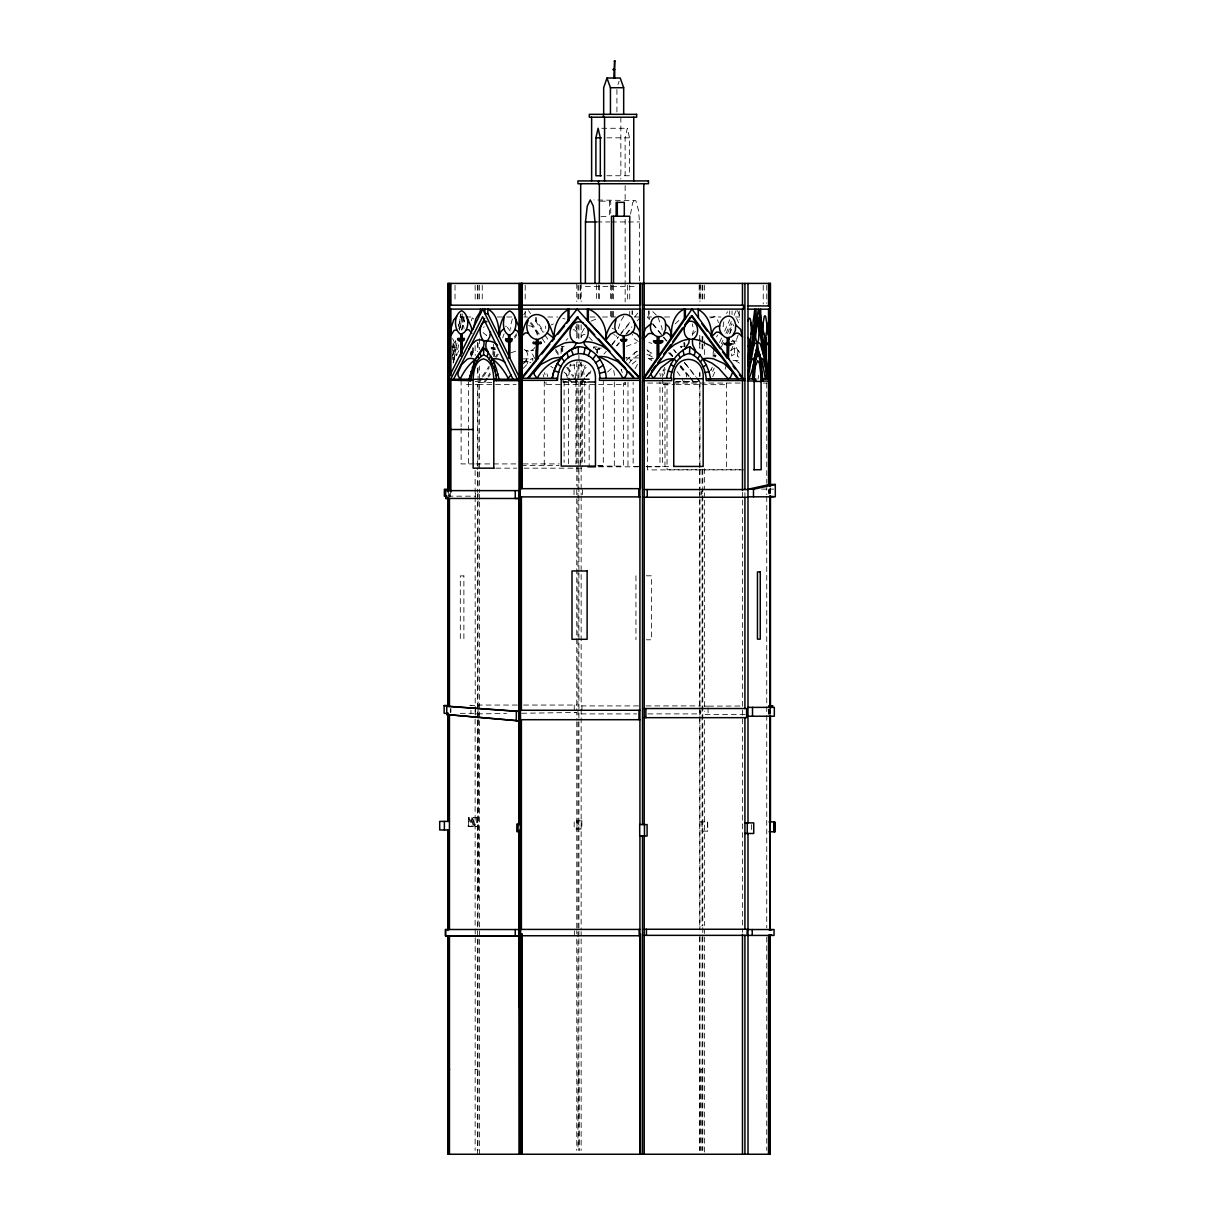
<?xml version="1.0" encoding="UTF-8"?>
<svg xmlns="http://www.w3.org/2000/svg" width="1215" height="1215" viewBox="0 0 1215 1215"><rect width="100%" height="100%" fill="white"/><g stroke="black" fill="none" stroke-linecap="round" stroke-linejoin="round"><path stroke-width="0.75" stroke-dasharray="5 3.75" d="M472.984 826.549L473.015 817.695L468.55 826.549L478.057 826.549M639.424 280.969L639.515 221.95L638.528 210.544L635.794 200.642L593.968 199.943M455.002 346.898L454.213 359.184L452.724 359.184L453.119 347.703M453.119 342.903C454.167 350.391 451.509 341.612 454.653 342.919L455.731 340.777M713.812 346.882L713.737 355.615L716.091 355.615L715.498 356.937M713.159 356.937L713.22 350.193M714.891 353.565L714.86 356.937L715.453 355.615M471.815 817.695L471.815 826.565L468.185 826.549L468.413 817.695L478.057 817.695M584.324 328.339L581.97 332.515L581.15 337.436L581.15 324.253M494.08 349.237L491.589 348.28M491.574 349.009C493.837 347.353 489.205 348.173 495.447 348.902M492.834 354.583L493.153 349.161M493.229 347.854L493.442 344.27M493.655 356.603L494.004 349.161L492.728 349.009M494.505 356.603L494.93 349.237L492.85 349.161M730.078 332.576L730.64 328.232L733.161 324.192M459.984 318.862L459.832 321.049A17.861 3.858 -90 0 0 459.756 327.928M568.757 375.238L570.442 364.166M737.535 355.858L738.006 350.603L736.29 349.115L734.528 347.991L730.959 350.421L731.643 355.889L734.604 354.112L738.902 357.24M630.524 214.129L632.635 202.723L634.731 199.943M460.196 316.796L460.47 314.913M462.125 329.766L462.945 325.635L464.662 324.511M723.821 321.823L723.426 324.253A25.211 13.016 -90 0 0 723.016 329.326M581.848 376.179L582.881 370.469L585.326 365.396M455.762 341.066L452.527 357.711L454.501 357.711L457.356 343.04M458.647 326.273L461.062 313.865M452.724 359.184L452.633 346.017L455.2 346.169L451.6 346.898M453.514 362.829L454.213 359.184M462.414 313.865L459.862 330.191L458.602 324.192M453.074 362.89L456.992 342.934M459.483 330.222L461.973 317.525L463.963 317.525L464.646 321.14M458.632 344.68L456.506 355.539A74.647 16.129 90 0 1 457.098 354.157M461.472 330.191L463.963 317.525M738.249 334.824L736.305 340.094L734.24 341.263A38.622 19.926 -90 0 0 731.157 341.415M652.364 357.089L649.721 355.555L650.496 352.426L646.942 349.814M725.218 369.178L725.932 366.307M618.253 328.597L621.047 320.532L624.024 315.885M502.721 337.922L504.012 333.973M471.207 320.836L472.301 317.874L474.123 319.317M757.963 379.232L758.403 377.409A7.852 4.055 -90 0 0 758.57 375.405M580.785 377.151L583.747 369.892L586.116 367.31M512.335 318.968L511.014 324.056A22.128 17.633 90 0 0 510.71 329.447M621.427 370.575L621.746 369.573M618.01 84.473L619.118 81.253M692.246 335.416L693.568 329.614L692.246 323.828M589.761 374.068L590.9 370.864M712.734 376.665L714.754 372.063M719.538 342.6L721.71 337.724M724.611 331.209L729.683 319.818M721.406 343.678L722.925 340.276M725.947 333.457L731.263 321.519M734.057 315.262L736.093 310.706M712.279 367.112L710.745 370.499L711.686 368.57M721.421 346.867L724.444 340.17M727.466 333.472L731.992 323.418M712.658 371.501L714.192 368.069M729.653 333.806L733.511 325.24M692.732 334.019L695.481 331.376M635.126 368.585L637.465 364.394M716.546 336.935L717.625 335.021M726.6 313.409L727.557 311.769M675.191 323.828L681.159 318.436M478.254 382.391L481.231 377.971M482.218 376.513L489.144 366.216M495.204 357.21L497.269 354.142M523.756 314.791L525.655 311.982M482.385 377.971L479.409 382.391L479.409 365.973M483.373 376.513L489.311 367.689M496.312 357.286L498.332 354.279M483.767 382.391L486.942 377.683M487.99 376.103L490.101 372.975M514.416 336.874L516.527 333.73M484.922 382.391L487.64 378.336M488.552 376.984L490.374 374.296M514.659 338.226L516.74 335.127M523.225 368.358L527.583 363.817L531.016 362.176M584.704 377.895L581.15 382.269L587.407 382.269M585.873 376.437L590.611 370.621M603.992 354.112L606.27 351.302M611.965 344.285L617.66 337.269M620.986 333.183L632.028 319.545M581.727 382.269L585.266 377.895M586.45 376.437L591.173 370.621M611.692 345.333L618.663 336.737M619.817 335.31L630.281 322.415M634.716 316.963L637.86 313.075M616.37 345.895L618.769 342.949M625.922 334.14L631.876 326.805M617.068 345.743L619.437 342.827M626.56 334.049L631.314 328.217M637.237 320.912L640.806 316.523M628.93 363.179L633.152 358.455L638.376 355.023M626.272 360.323L637.632 350.376M581.21 336.175L583.595 334.52A4.328 4.161 -90 0 1 584.992 334.383M632.195 364.06L637.586 359.686M534.965 347.399C532.686 351.014 527.462 352.38 524.105 349.434M565.795 381.176L564.033 382.391L562.515 379.551M523.012 363.984L526.642 360.779L532.823 358.516L532.823 361.827M710.669 317.996L714.739 316.432L717.23 319.089L718.445 322.658M684.744 380.933L683.529 381.981L682.147 379.217M566.084 340.322L567.845 338.621M607.576 371.987L612.421 367.568M483.357 327.336L484.284 326.729M606.862 175.75L629.522 175.75L629.522 137.827L627.32 128.274L625.118 137.827L625.118 175.75M591.097 321.094L595.79 319.18M637.48 351.272L634.351 353.079L635.642 356.572M551.245 324.876L553.357 323.949M626.257 346.321L636.538 342.691M510.862 352.806L516.679 350.862M468.185 826.549L475.217 826.549L473.015 817.695L473.015 826.549M680.81 346.336L681.387 347.444L680.81 346.336L683.772 346.29L683.741 342.903M680.81 347.444L681.812 347.429M517.301 705.049L475.536 705.049L475.536 713.904L506.518 713.494M521.706 713.266L576.76 712.461L576.76 719.933M704.442 500.307L704.442 706.143L743.231 706.006M469.765 705.581L475.126 705.566L470.934 705.566M601.759 128.274L627.32 128.274M606.862 137.827L629.522 137.827M600.407 201.189L610.735 201.189L610.735 214.827M601.015 216.528L609.611 216.528M596.914 221.95L609.869 221.95M611.418 221.95L628.079 221.95M628.398 221.95L639.515 221.95M585.387 286.497L637.814 286.497M460.47 316.993L464.1 316.993M465.907 316.993L473.987 316.993M497.33 316.993L504.893 316.993M506.776 316.993L512.441 316.993M523.771 316.993L527.538 316.993M547.828 316.993L557.746 316.993M590.019 316.993L599.36 316.993M602.503 316.993L615.975 316.993M634.473 316.993L641.945 316.993M647.716 316.993L651.544 316.993M664.62 316.993L672.138 316.993M709.484 316.993L720.981 316.993M735.44 316.993L739.768 316.993M462.414 317.024L460.439 317.024L460.439 313.865M535.435 317.571L535.435 320.912L536.59 320.912L543.971 331.877M452.344 346.184L455.2 346.169M561.573 346.548L564.2 346.548M597.081 346.989L593.558 346.989L593.558 348.143L601.425 348.143M451.874 347.505L455.002 347.505M455.002 347.809L453.028 347.809M495.021 347.854L491.088 347.642M491.088 348.219L492.743 348.28M491.589 348.72L492.743 348.72M638.498 357.954L625.71 357.954A67.964 65.124 90 0 1 628.671 357.575L630.95 360.764M653.397 358.455L647.853 358.455L651.665 359.139M523.255 358.881L532.732 358.881M733.055 360.597L738.735 360.597M523.24 361.721L530.773 361.721M685.564 363.877L695.208 376.407M569.698 365.138L586.313 365.138M475.126 381.495L477.601 381.495M562.712 381.358L586.708 381.358M675.95 381.434L700.569 381.434M586.055 381.981L582.289 381.981L582.289 466.818M675.115 381.981L700.311 381.981L696.909 377.804M478.057 382.391L492.561 382.391M562.894 382.391L577.96 382.391L577.96 361.675M740.178 383.059L647.534 383.059L647.534 469.901L743.944 469.901M763.233 383.059L767.333 383.059M466.499 384.38L474.154 384.38M475.126 384.38L477.601 384.38L477.601 469.719M478.057 384.411L516.147 384.411M581.15 384.593L625.573 384.593L625.573 382.269M663.299 384.593L674.796 384.593M676.056 384.593L700.311 384.593M702.088 384.669L726.585 384.669M474.321 463.917L461.123 463.917L461.123 428.47M475.961 463.917L515.813 463.917M523.103 463.917L559.204 463.917M521.326 465.603L559.021 465.603M597.78 465.603L603.308 465.603L603.308 381.358M598.19 466.089L623.432 466.089L623.432 383.014M638.695 466.439L633.152 466.439L633.152 382.452M646.076 466.439L671.91 466.439M598.737 466.818L638.057 466.818M646.805 466.818L659.988 466.818L659.988 381.981M495.887 468.17L516.74 468.17M524.105 468.17L584.734 468.17M740.345 469.734L667.035 469.734L667.035 383.317M761.699 489.113L773.773 489.113M447.94 496.176L475.126 496.176M646.304 575.804L651.483 575.804L651.483 639.789L646.304 639.789M523.604 705.049L576.76 705.049M638.528 705.915L581.15 705.915L581.15 497.072M646.061 705.915L700.736 705.915M704.442 706.143L708.072 706.143M574.239 712.461L576.76 712.461M460.227 713.327L475.126 713.327M475.536 713.904L478.057 713.904M581.15 713.904L636.63 713.904M647.944 713.904L700.736 713.904L700.736 710.714M745.068 714.496L704.442 714.496L704.442 711.155M699.931 821.887L707.738 821.887L707.738 831.151L699.931 831.151M475.217 1069.428L477.935 1069.428M578.917 1069.428L579.145 1150.484M702.802 1069.428L700.933 1069.428L700.933 1150.484M492.242 347.642L494.08 347.854M493.776 349.237L495.416 349.419M483.038 332.515L486.562 335.477L486.197 332.272M528.601 325.666C533.506 325.893 536.453 330.723 537.303 335.097M525.639 350.543L528.601 351.135M562.879 318.406L564.99 318.983M648.84 342.509L651.847 343.374M735.227 360.475L740.208 363.665M647.018 354.461L649.721 355.555M613.818 334.611L614.866 335.097M638.27 341.43L634.412 338.818L632.18 334.277M647.428 350.831L653.442 354.036M505.44 326.106L506.366 326.607M648.886 358.835L651.863 360.536M612.33 328.096L613.514 328.976M615.853 335.704L616.795 336.434M550.79 366.247L552.992 367.963M592.282 340.595L588.531 336.768M652.759 311.647L656.404 315.186M732.159 340.094L734.24 341.263A33.898 17.496 90 0 1 740.026 341.734M680.051 366.884L686.369 374.387A7.548 7.229 -90 0 1 686.475 377.045M668.478 352.79L673.247 357.407M507.247 327.245L510.163 330.996M534.676 358.531L530.94 350.71A38.151 30.375 90 0 1 533.598 350.345M738.006 350.603L739.631 352.441M647.352 316.963L649.463 319.545L649.159 310.903M652.971 323.858L666.989 341.066M674.006 349.677L676.345 352.547M684.516 362.586L695.77 376.407M684.273 362.586L685.306 363.877M652.47 323.949L660.808 334.186M663.162 337.071L666.625 341.324M673.55 349.829L675.859 352.669M696.332 377.804L699.734 381.981M670.285 352.882L672.639 355.798M680.901 365.973L689.148 376.164M690.333 377.622L693.871 381.981M669.587 352.73L673.095 357.073M680.051 365.639L689.011 376.696M690.09 378.017L693.294 381.981M468.55 826.549L468.443 817.695L475.217 826.549M677.135 371.623L680.613 376.544M531.456 322.75L541.024 336.874M542.087 338.438L545.292 343.146M563.912 372.154A84.503 67.296 90 0 1 566.023 373.795L567.997 376.635M568.969 378.078L571.9 382.391M530.302 322.75L539.885 336.874M567.557 377.683L570.746 382.391M555.589 349.145L561.938 358.577M567.8 367.295L573.905 376.346M574.923 377.865L577.96 382.391M528.525 310.645L530.499 313.576M535.435 320.912L543.88 333.472M544.943 335.036L548.117 339.744M555.498 350.725L558.672 355.433M566.646 367.295L572.751 376.346M573.769 377.865L576.806 382.391L576.806 384.411M579.585 361.614L583.352 369.087L584.734 379.293M526.277 350.71L527.568 353.611A7.822 6.227 -90 0 1 527.72 357.043L524.759 362.222A40.627 32.349 90 0 0 521.934 362.313M575.5 326.501L577.96 333.442L574.573 329.873A5.452 4.344 -90 0 0 572.402 329.979M657.953 317.282L661.826 327.351A27.413 26.259 -90 0 1 662.16 330.1M566.053 373.749L566.965 376.149A5.786 4.663 -88.8 0 1 567.041 377.06M576.76 820.869L581.15 828.979M459.589 329.417L459.027 328.399A9.902 2.141 90 0 0 458.723 328.187M737.444 310.706L739.51 315.262M736.609 318.391L738.887 323.448M468.413 817.695L471.815 826.565M621.138 369.254L622.277 372.458M664.377 367.37L665.152 369.725L662.433 370.864L663.375 375.389M544.381 372.565L545.11 374.888M526.642 360.779L527.583 363.817M543.105 374.554L543.864 377.151M663.648 368.996L665.152 377.546M574.087 364.166L575.91 379.961M547.054 373.84L547.752 376.604M470.554 353.14L471.04 355.114M452.572 338.423L454.653 342.919L453.575 346.898M470.463 351.864L471.481 357.286M461.973 317.525L464.054 328.49M471.876 351.059L472.559 354.689M463.477 317.024L464.829 324.208M659.912 373.324L660.428 376.179M613.712 370.469L614.76 376.179M662.069 373.476L662.403 376.969M648.582 310.903L648.886 319.545M684.789 342.858L684.88 346.412M684.47 342.858L684.561 346.412M734.528 347.991L734.604 354.112M684.045 342.903L684.091 346.29M478.057 705.049L478.057 718.262M478.057 720.161L478.209 897.748M770.462 488.202L770.462 493.882M770.462 710.061L770.462 713.843M770.204 488.202L770.204 493.882M770.204 710.061L770.204 713.843M770.037 488.005L770.037 493.29M770.037 709.135L770.037 714.45M769.794 489.767L769.794 493.29M769.794 709.135L769.794 714.45M769.08 489.113L769.08 496.525M769.08 709.347L769.08 714.496M768.533 489.767L768.533 493.29M768.533 709.135L768.533 714.45M766.741 285.221L766.741 303.355M766.741 383.059L766.741 483.327M766.741 485.225L766.741 494.687M766.741 496.57L766.741 927.971M766.741 937.023L766.741 1150.468M763.233 285.267L763.233 303.932M751.538 824.636L751.538 829.936M744.917 492.622L744.917 495.705M742.471 492.44L742.471 498.135M742.471 500.033L742.471 932.391M739.221 310.949L739.221 319.818M732.022 310.949L732.022 314.503M729.683 310.949L729.683 314.503M726.509 383.059L726.509 469.901M708.072 707.813L708.072 714.496M707.403 821.887L707.403 831.151M704.442 285.221L704.442 301.533M704.442 340.823L704.442 355.706M704.442 468.595L704.442 489.113M704.442 492.819L704.442 496.525M704.442 720.146L704.442 925.602M704.442 929.855L704.442 933.378M704.442 937.023L704.442 1154.25M702.802 285.297L702.802 302.368M702.802 336.494L702.802 342.19M702.802 344.088L702.802 351.667M702.802 469.218L702.802 925.708M702.802 927.592L702.802 1150.484M702.088 285.221L702.088 301.533M702.088 336.358L702.088 342.038M702.088 343.936L702.088 351.5M702.088 469.856L702.088 486.896M702.088 488.779L702.088 494.459M702.088 496.358L702.088 926.073M702.088 937.023L702.088 1150.468M702.027 821.887L702.027 831.151M701.237 491.437L701.237 495.037M700.22 285.267L700.22 302.064M699.931 283.414L699.931 301.533M699.931 339.046L699.931 348.386M699.931 372.641L699.931 376.377M699.931 381.981L699.931 489.63M699.931 491.437L699.931 495.037M699.931 498.727L699.931 705.915M699.931 707.51L699.931 929.855M699.931 936.279L699.931 1150.453M699.734 335.31L699.734 340.914M699.734 342.782L699.734 350.239M699.734 372.641L699.734 376.377M699.734 384.593L699.734 467.897M699.734 469.78L699.734 490.617M699.734 492.5L699.734 498.18M699.734 500.079L699.734 929.855M699.734 937.023L699.734 1150.468M699.172 285.221L699.172 301.533M664.985 383.059L664.985 469.901M663.861 381.981L663.861 384.593M662.57 378.716L662.57 466.439M635.946 575.804L635.946 639.789M632.605 310.903L632.605 314.366M632.028 310.903L632.028 314.366M629.735 285.267L629.735 302.064M629.735 311.389L629.735 316.993M627.973 381.981L627.973 466.818M627.654 285.267L627.654 302.064M625.148 185.606L625.148 200.612M625.148 219.383L625.148 301.973M624.738 382.269L624.738 384.593M620.85 117.202L620.85 179.045M616.916 89.47L616.916 112.555M614.304 381.981L614.304 466.818M613.56 285.267L613.56 302.064M613.56 311.389L613.56 316.993M612.406 284.766L612.406 301.821M612.406 311.298L612.406 316.993M611.479 285.267L611.479 302.064M611.479 311.389L611.479 316.993M610.568 284.766L610.568 301.821M610.568 311.298L610.568 316.993M609.611 201.189L609.611 214.827M599.587 348.143L599.587 349.297L594.788 349.297L594.788 348.143M599.36 285.085L599.36 301.973M599.01 348.143L599.01 349.297M598.418 284.766L598.418 301.821M597.552 349.297L597.552 353.079M597.157 349.297L597.157 353.079M596.899 349.297L596.899 352.806M596.58 284.766L596.58 301.821M595.365 348.143L595.365 349.297M594.135 346.989L594.135 348.143M589.169 384.897L589.169 466.089M584.734 381.191L584.734 462.505M582.456 489.63L582.456 495.204M581.985 382.269L581.985 384.593M581.955 705.915L581.955 710.714M581.15 283.414L581.15 301.533M581.15 361.721L581.15 495.204M581.15 709.104L581.15 929.855M581.15 931.616L581.15 935.14M581.15 938.906L581.15 1150.468M580.679 285.085L580.679 301.973M580.406 285.267L580.406 302.064M580.39 381.358L580.39 465.603M578.917 285.297L578.917 302.338M578.917 325.043L578.917 340.185M578.917 355.327L578.917 379.93M578.917 381.814L578.917 571.065M578.917 572.948L578.917 711.109M578.917 712.992L578.917 929.323M578.917 931.206L578.917 936.887M578.917 938.785L578.917 1150.484M577.96 285.221L577.96 301.533M577.96 324.116L577.96 340.975M577.96 498.18L577.96 384.411L544.882 384.411L544.882 382.391M577.96 500.079L577.96 720.039M577.96 721.923L577.96 1150.453M577.034 820.869L577.034 828.979M576.76 283.414L576.76 301.533M576.76 324.223L576.76 339.274M576.76 361.842L576.76 485.939M576.76 489.706L576.76 496.859M576.76 498.742L576.76 710.608M576.76 721.801L576.76 929.278M576.76 930.796L576.76 933.834M576.76 939.119L576.76 1150.468M575.91 381.814L575.91 463.917M574.346 930.796L574.346 935.353M574.042 489.706L574.042 495.067M574.239 705.049L574.239 710.608M568.62 379.961L568.62 463.917M564.109 381.191L564.109 462.505M562.727 346.548L562.727 352.213M561.877 346.548L561.877 354.097M561.087 348.28L561.087 353.428M546.036 382.391L546.036 384.411M544.259 381.358L544.259 465.603M536.59 317.571L536.59 320.912M525.199 285.267L525.199 302.064M525.199 311.389L525.199 316.993M482.233 285.267L482.233 302.064M479.409 285.221L479.409 301.533M479.409 338.605L479.409 349.555M479.409 384.411L479.409 469.749M479.409 471.633L479.409 492.5M479.409 494.399L479.409 500.079M479.409 501.977L479.409 1154.25M478.057 285.221L478.057 301.533M478.057 342.964L478.057 350.482M478.057 367.37L478.057 489.706M478.057 493.275L478.057 496.859M478.057 500.641L478.057 927.409M478.057 939.119L477.935 1150.484M477.601 285.221L477.601 301.563M477.601 342.357L477.601 351.682M477.601 368.449L477.601 375.906M477.601 471.617L477.601 492.47M477.601 494.368L477.601 500.048M477.601 501.947L477.601 1154.25M477.222 817.695L477.222 826.549M476.827 817.695L476.827 826.549M475.338 493.275L475.338 496.859M475.126 285.297L475.217 302.353M475.126 345.652L475.217 355.403M475.126 470.539L475.217 709.697M475.126 710.228L475.217 717.275M475.126 719.022L475.126 927.622M475.217 929.019L475.126 1150.484M473.06 347.87L473.06 355.463M472.893 347.733L472.893 354.75M471.815 351.667L471.815 355.463M471.648 351.241L471.648 354.75M470.934 710.228L470.934 713.327M468.413 381.814L468.413 430.323M468.413 432.191L468.413 463.917M461.123 379.961L461.123 426.602M455.033 285.267L455.033 302.064M450.902 708.406L450.902 712.203M450.325 492.789L450.325 496.57M450.325 708.846L450.325 712.643M449.444 493.761L449.444 496.874M448.335 490.997L448.335 496.176M457.691 352.882A74.647 16.129 90 0 1 458.921 350.664M734.209 341.248A19.015 9.811 -90 0 1 733.495 344.422M732.873 346.351A19.015 9.811 -90 0 1 730.397 351.059M738.933 351.712A22.356 11.527 -90 0 1 734.255 341.248M545.656 326.06A21.764 17.329 -90 0 1 545.672 328.551M463.887 575.91L460.318 575.91L460.318 638.726L463.887 638.726L463.887 575.91M581.848 820.869L574.179 820.869L574.179 828.979L581.848 828.979L581.848 820.869"/><path stroke-width="1.5" d="M539.46 343.496L534.524 343.496M447.91 935.55L447.91 1154.25L770.128 1154.25L770.204 935.52M585.387 282.822L585.478 221.95L587.255 206.079L590.262 199.943L593.284 206.079L595.061 221.95L594.97 282.822M769.794 831.774L769.809 821.932M509.89 340.671L509.784 357.909L508.948 357.909L509.055 341.536M728.134 343.481C742.198 344.817 712.537 343.769 729.121 343.481L727.831 343.541L727.906 337.846L725.173 337.254L719.098 332.348A7.746 6.348 -90 0 0 716.167 332.287L711.443 336.798C711.884 326.759 708.299 315.414 699.202 310.083M769.702 1006.977L769.794 1154.25L769.794 935.413M727.937 357.817L726.965 357.817L727.132 344.65L729.091 344.65M727.132 343.541L727.208 337.846L731.278 336.813L735.364 333.502A6.986 5.726 -90 0 1 738.902 333.457L742.471 336.965L740.573 329.326L735.683 324.876C732.281 305.891 712.932 322.005 721.771 334.034M727.815 344.65L727.648 357.817L728.757 358.926M469.4 379.202L469.4 380.659L470.858 380.659C472.028 371.243 474.807 359.898 483.616 354.841L483.737 348.189C493.062 355.585 496.495 368.039 498.985 379.202M613.833 78.018L614.638 60.75L614.744 78.079L613.833 78.018L614.729 78.018M756.991 343.07L756.975 343.86A9.158 1.671 -90 0 1 756.732 347.551L756.11 350.573M522.207 309.111L522.207 378.305L537.258 359.412L537.638 339.532C566.084 329.235 533.172 296.247 523.756 328.096A25.393 24.558 -90 0 0 522.253 335.507L522.207 337.041M537.258 359.412L537.865 339.532C528.768 339.395 524.364 327.989 528.191 320.578M728.195 340.625L728.954 337.77L728.833 343.481M728.468 358.926L728.803 344.65M754.211 379.642L755.198 366.702L757.674 360.597L759.436 363.391L761.061 376.043L761.182 469.734L753.604 469.734M755.684 330.556C754.515 334.049 757.082 349.768 758.676 338.681C758.707 335.537 760.028 322.917 756.489 324.754M769.687 1086.392L770.204 1069.428M744.917 380.568L706.34 380.568C705.824 369.861 700.599 356.982 689.543 353.565L689.771 346.685C676.634 351.5 668.402 364.88 666.549 378.305M752.419 378.928L754.12 358.455L757.553 348.189L760.924 358.911L762.868 381.054M753.573 378.928L754.895 362.966L757.553 354.674L757.553 348.189M770.037 381.054L761.623 381.054L760.985 367.264L757.856 346.305A9.887 1.792 -90 0 1 757.644 343.04A36.982 6.713 90 0 1 760.362 344.149L763.658 355.463M711.443 336.798C711.307 331.984 714.329 325.681 719.872 326.015M749.245 345.364L749.913 339.942C752.252 337.33 751.493 309.142 747.863 321.155M493.989 468.17L473.151 468.17L473.151 379.293C473.516 371.896 474.807 360.809 483.464 358.881C492.136 360.809 493.427 371.896 493.791 379.293L493.791 468.17M601.395 175.75L595.912 175.75L595.912 137.827L598.114 128.274L600.316 137.827L600.316 175.75M490.526 331.786L489.751 336.798L487.807 340.367L483.904 341.081A24.619 13.456 90 0 0 475.688 340.899L471.891 344.24L468.747 349.571M759.527 358.501L759.937 354.021M650.921 323.798C647.884 332.682 658.803 341.977 665.045 333.016A5.3 4.344 -90 0 1 667.369 332.94L670.012 335.127L671.06 337.998A14.185 11.618 -90 0 0 670.938 332.227L668.979 327.154L665.577 323.798C665.137 314.078 651.377 314.078 650.921 323.798L645.393 328.506L643.282 335.446M763.263 322.385L764.281 316.553A9.507 1.731 -90 0 1 765.693 316.72L766.68 322.795A11.801 2.141 -90 0 1 766.65 331.209L765.01 343.01L765.161 337.724L763.233 330.799A11.801 2.141 -90 0 1 763.263 322.385L761.744 330.693A14.307 2.597 -90 0 0 761.608 334.839L762.291 332.181A6.941 1.261 -90 0 1 763.111 332.348L763.628 334.353M561.208 379.247C560.009 353.595 596.671 353.595 595.456 379.247L595.456 466.089L561.208 466.089L561.208 379.247L589.169 379.247M670.741 378.305C671.728 367.689 677.803 355.038 689.543 353.565M504.377 329.417A8.186 4.465 -90 0 0 502.676 329.705L500.686 331.847L499.244 336.631C499.016 326.85 497.573 314.047 487.853 309.111L487.853 313.637L519.519 377.561M766.407 333.669L767.075 331.012A6.698 1.215 -90 0 1 767.698 330.905L768.533 335.856M473.151 329.311L475.87 318.71L480.548 311.237M747.832 366.11L749.032 346.807M750.49 357.438L749.245 357.438L754.819 323.342L754.819 309.187L753.072 322.203A23.951 4.344 -90 0 0 753.042 334.231L752.404 332.166A7.548 1.367 -90 0 0 751.675 332.151L751.037 334.186M747.878 373.43L758.388 309.187L769.794 381.054M760.347 362.359L760.924 358.911M521.6 380.341L557.457 380.341C558.763 347.824 598.084 342.6 600.028 378.305M448.335 379.217L449.049 375.572M614.805 69.589L613.469 69.528M469.051 379.202L475.111 359.701L483.631 346.305A9.264 5.073 -90 0 0 483.904 341.081C478.847 336.327 478.391 323.965 485.605 321.276L486.926 321.717M651.468 372.048L651.286 372.884A5.255 4.313 -90 0 0 651.437 375.435L653.64 378.305L660.945 367.735L670.224 360.673L674.31 358.987L676.558 361.857M460.925 356.268L460.925 334.064C470.159 332.166 469.749 313.986 461.548 310.706C453.848 314.396 453.529 329.387 460.348 334.064L461.351 334.064L461.351 338.514M583.883 353.687L585.19 347.915M504.377 316.614C502.843 322.689 502.494 332.454 509.343 335.249C518.152 332.06 518.061 314.837 509.814 310.934C503.693 313.561 501.142 321.808 499.76 328.096A20.944 11.451 -90 0 0 499.411 335.553M751.462 352.426L751.964 350.391M496.464 380.659C496.206 371.972 492.804 363.315 487.215 356.648L488.308 352.35L483.737 348.189L481.884 350.239M579.282 346.67C564.519 349.859 554.435 363.892 552.263 378.29C554.359 363.862 564.519 349.844 579.282 346.67C594.94 347.93 605.738 363.422 606.209 378.305M694.16 355.418L695.557 350.634L692.915 345.5A12.849 10.51 90 0 1 692.626 339.198C700.569 335.947 698.701 319.515 689.148 321.307C681.205 324.557 683.073 340.99 692.626 339.198A48.236 39.503 90 0 1 700.539 340.792L710.517 345.911L721.27 356.678M749.245 366.307L749.701 364.849M760.985 367.264L761.744 364.865M510.938 374.964L508.219 378.381A78.656 42.981 -90 0 0 492.242 358.987L490.511 355.843L489.296 359.336M450.902 335.537L453.894 330.647A9.295 5.073 -90 0 1 456.688 330.283M616.051 319.818C607.682 344.893 646.167 337.588 631.314 316.948C620.531 307.957 609.55 324.602 606.589 334.064A25.378 24.406 -39.5 0 0 605.996 340.018L610.294 334.231L616.339 331.194M623.675 114.332L623.675 87.708L620.227 78.018L606.984 78.018L603.673 87.708L603.673 114.332M752.495 348.599L754.181 344.65A42.1 7.639 90 0 1 756.596 343.025L757.203 343.283M588.182 355.767L590.536 350.376M697.942 358.85L699.886 354.704L689.771 346.685M643.221 339.274L648.263 333.852A9.143 7.487 90 0 1 651.969 333.609L652.88 333.897M490.89 361.706L492.227 359.048A46.185 25.242 -90 0 1 505.03 362.48M450.674 379.202L482.628 316.735L513.003 379.202M453.59 379.202L484.679 318.421M663.618 333.897L665.577 329.204L665.577 323.798M493.882 368.312L495.295 365.837M494.991 371.517L496.434 369.056M492.394 364.409L493.761 362.116M476.766 361.538L475.111 359.701L483.737 348.189M522.253 335.507L524.956 333.138A4.632 4.48 -90 0 1 527.781 333.092L528.328 333.305M733.025 335.249L735.364 330.556L735.683 324.876M657.148 342.873L657.148 358.152L643.221 378.305L671.728 378.305L671.728 380.629L643.221 380.629M659.229 356.542L658.257 356.542L684.379 318.695L684.379 309.111C676.861 312.209 672.867 320.335 671.789 328.004A27.398 22.432 90 0 0 671.774 336.965M644.208 378.305L691.988 309.111L743.458 378.822M700.372 362.116L702.665 358.835A38.121 31.21 -90 0 1 713.539 358.865L723.882 363.498L730.686 369.709L732.706 372.246L730.306 377.576L728.165 378.822L718.581 368.069L712.036 363.224L702.665 358.835L699.886 354.704M655.751 365.639L651.893 371.061L652.622 370.028M657.816 362.723L660.945 358.334M664.149 353.823L670.634 344.68M672.806 341.643L682.541 327.944M684.713 324.891L690.12 317.282M647.716 378.305L692.186 315.748L738.507 378.822M761.425 372.914L762.352 371.653M592.586 359.382L596.109 354.75M537.486 359.412L538.518 358.136L537.516 358.136M541.86 354.005L549.788 344.209M552.05 341.4L554.313 338.605A32.866 31.803 -90 0 1 554.769 329.554C556.333 321.155 561.33 313.151 569.015 309.111L569.015 320.411L566.752 323.22M557.7 334.414L564.489 326.015M527.553 378.305L577.277 317.085L578.279 317.085L528.555 378.305M663.815 354.431L665.759 352.137M548.755 353.428L554.648 347.794L564.003 343.222A28.158 27.246 -90 0 1 576.654 342.903C586.405 345.531 591.781 331.498 585.524 324.982M654.065 368.145L658.94 363.422L666.382 359.64A29.327 24.027 -90 0 1 674.31 358.987M496.145 375.678L497.846 373.992M667.81 350.011L674.416 344.68L681.6 341.035A47.4 38.804 -90 0 1 689.148 339.198A11.512 9.416 -90 0 1 688.692 343.283L684.653 349.145M456.688 316.401L453.666 319.97L451.312 327.275A18.24 9.963 -90 0 0 450.902 332.454M703.212 367.052L706.234 364.758L702.665 358.835M595.441 362.905L600.149 359.61M598.281 368.631L603.141 365.244M569.698 350.543L573.86 347.566L576.654 342.903C563.942 339.167 571.172 315.946 583.625 323.281M466.135 330.222L466.894 329.827A8.627 4.708 90 0 1 469.218 330.055L471.784 333.442M705.232 372.716L708.937 371.501L706.234 364.758M560.404 359.033C550.395 361.873 542.103 369.284 537.121 378.305L534.296 374.645A5.802 5.619 -90 0 1 534.327 372.109L540.918 364.409L551.929 358.668A31.271 30.254 -90 0 1 561.543 357.559M599.511 373.385L605.252 371.744M769.794 484.466L747.984 489.25L753.482 489.25L775.292 484.466L775.292 496.814L747.984 496.814M508.948 357.909L508.508 335.249L509.89 335.143L509.89 338.924M615.048 60.978L614.243 60.993M659.229 340.701L657.831 340.792L657.831 336.965M639.682 836.133L647.094 836.026L647.094 824.56L639.682 824.56L639.743 836.133L644.466 836.026L644.466 824.56M639.743 836.133L642.507 836.026L642.507 1154.25M448.335 821.401L448.335 713.327L444.143 713.327L444.143 705.626L449.504 705.611M606.984 78.018L610.446 87.708L623.675 87.708M595.912 137.827L601.395 137.827M585.478 221.95L596.595 221.95M520.324 305.193L449.671 305.193L449.671 309.111L519.094 309.111L519.094 305.193M521.751 305.193L640.487 305.193L640.487 283.414M643.221 305.193L743.458 305.193L743.458 309.111L643.221 309.111M747.483 305.937L770.037 305.937M521.751 309.111L640.487 309.111L640.487 378.305L599.466 378.305L599.466 380.341L640.487 380.341L640.487 488.46M747.544 309.187L770.037 309.187M487.853 313.637L484.937 313.637L484.937 309.111M692.186 315.748L691.198 315.748L737.535 378.822M684.379 318.695L685.366 318.695L685.366 309.111M569.015 320.411L568.013 320.411L568.013 309.111M622.642 359.625L623.644 359.625L587.346 320.411L587.346 309.111M754.819 323.342L756.064 323.342L756.064 309.187M759.451 323.342L760.696 323.342L760.696 309.187M508.508 335.249L509.343 335.249L509.343 338.924M765.01 337.709L765.906 337.724L765.906 343.01M536.438 339.334L536.225 360.703M749.989 345.364L749.989 340.413L749.032 340.306L749.032 345.364M724.626 343.481L728.119 343.541M731.627 343.602L729.926 344.726L730.914 344.149M729.926 344.149L731.627 344.179M725.234 344.058L726.221 344.058M508.508 356.997L509.784 357.909M657.148 358.152L658.12 358.152M749.032 358.79L750.278 358.79M623.143 360.172L640.487 378.305M557.457 378.305L521.205 378.305L577.155 309.111L639.485 378.305M673.642 378.716L703.166 378.716L703.166 466.439L673.642 466.439M706.34 378.822L744.917 378.822M470.858 379.202L447.986 379.202L482.704 309.111L517.408 379.202M761.623 379.034L770.037 379.034M473.151 379.293L493.989 379.293M473.151 380.173L449.444 380.173L470.858 380.659M520.324 380.659L494.809 380.659L494.809 379.202L518.653 379.202L518.653 380.659M747.301 380.963L755.821 380.963L755.821 378.928L747.984 378.928L758.54 317.297L768.822 379.034M753.604 381.434L761.182 381.434M587.938 381.981L595.471 381.981M450.902 429.503L473.151 429.503M587.938 466.818L595.471 466.818M775.292 484.466L768.533 484.466L768.533 381.054M520.248 488.673L639.925 488.673M449.732 489.265L444.371 489.265L444.371 496.176L447.014 496.176M644.208 489.539L747.969 489.539M769.08 496.525L773.773 496.525M520.248 496.889L639.925 496.889M644.208 497.239L747.969 497.239M519.078 824.955L519.002 490.632L445.692 490.632L445.692 498.439L449.444 498.439L449.444 706.34L519.002 711.413L446.756 706.34L446.756 714.557L519.002 720.86L446.756 714.557M445.692 498.439L519.002 498.484L515.251 498.484L515.251 490.632M444.143 705.626L448.335 705.626L448.335 498.074M446.756 706.34L449.444 706.34M747.984 707.373L774.319 707.373L774.319 716.227L747.984 716.227M644.208 708.527L746.587 708.527L746.587 717.67L644.208 717.67M639.925 710.259L520.43 710.259L520.43 719.705L639.925 719.705M449.444 821.401L439.708 821.401L439.708 829.966L449.444 829.966M769.08 821.932L774.79 821.932L774.79 831.774M744.917 822.874L753.725 822.874L753.725 833.475L744.917 833.475M521.387 824.104L516.815 824.104L516.815 831.652L521.387 831.652M769.08 831.774L775.018 831.774L774.547 821.932L774.031 831.774L774.031 821.932M644.208 929.262L747.134 929.262L747.134 935.353L644.208 935.353M519.002 929.536L445.358 929.49L445.358 935.808M639.925 929.414L520.597 929.414L520.597 935.763L639.925 935.763M747.984 929.521L774.046 929.521L774.046 935.413L747.984 935.413M769.08 929.855L771.859 929.855M769.08 935.14L771.859 935.14M445.708 929.536L445.708 936.173L519.002 936.158M445.708 936.173L520.324 936.173M447.91 1069.428L449.626 1069.428M659.229 342.873L657.695 342.873L657.695 358.152L658.803 356.542L658.803 342.873M725.234 344.604L730.914 344.726M765.769 337.709L765.723 344.179M460.925 334.064L461.897 334.155L461.897 338.514M514.78 329.569L517.56 331.133L519.58 335.234M632.332 332.029L637.146 334.277L640.487 338.879A27.11 26.229 90 0 0 639.212 330.51L633.486 320.714M554.177 370.712L558.809 372.261M547.251 333.016L554.313 338.605A17.815 2.992 69.5 0 0 549.074 324.268L547.099 320.289M668.311 370.894L671.804 372.291M749.989 340.413L749.777 346.229M749.412 340.489L748 337.512M475.111 359.701L473.561 358.926A25.09 13.714 -90 0 0 467.228 359.2L461.533 364.713L458.146 372.428A5.528 3.022 -90 0 0 458.101 375.587L460.075 379.202M483.616 354.841L487.215 356.648M589.351 349.647L584.84 345.045A13.031 12.606 -90 0 1 583.625 341.825A36.404 35.22 -90 0 1 594.074 342.843L601.562 345.698L608.411 350.224M469.871 375.465L471.283 376.483M557.305 363.71L561.163 366.657M757.553 354.674L758.585 355.889M497.527 345.121L496.236 344.027A36.541 19.972 -90 0 0 486.547 341.278L486.046 343.283A7.822 4.268 -90 0 0 486.03 347.687L488.308 352.35M670.802 364.166L673.778 366.717M473.713 363.224L475.156 364.652M588.424 328.05L594.758 334.9M598.555 339.015L609.96 351.348M617.6 359.625L625.269 367.917L617.129 361.25L607.773 357.377A33.777 32.684 90 0 0 597.856 356.572C608.776 359.974 617.691 368.312 622.991 378.305L625.406 376.711L626.773 373.901A6.865 6.637 -90 0 0 626.727 370.666L625.892 368.722M628.869 371.805L633.683 377.014M577.277 317.085L633.881 378.305M472.301 367.264L473.44 368.57M470.934 371.517L472.27 373.035M701.799 323.722L707.16 330.996M712.552 338.302L720.313 348.811M722.53 351.803L726.965 357.817M733.025 366.034L735.136 368.874M739.327 374.554L742.471 378.822L742.471 309.111M766.68 322.795L768.518 334.307M561.573 357.575L564.443 361.706M466.469 316.189L471.116 326.592A29.509 16.129 -90 0 1 471.906 330.283M752.723 371.425L753.816 373.096M750.946 322.613L753.042 334.231M515.008 317.419L518.759 326.501A28.112 15.355 -90 0 1 519.504 330.146M477.692 356.01L478.756 358.638M678.41 353.884L680.035 357.909M571.247 349.738L573.176 354.567M566.798 352.578L568.499 357.62M753.3 364.5L754.272 367.689M708.937 371.501L710.669 378.822M759.861 310.357L761.516 322.628A23.055 4.192 -90 0 1 761.608 333.259M480.092 352.517L481.019 356.299M683.073 350.087L684.03 355.084M766.012 369.664L763.643 360.627A33.139 6.014 90 0 0 760.848 358.455A50.954 9.249 90 0 1 762.595 363.422L765.404 379.034L766.209 375.238A6.06 1.093 -90 0 0 766.225 372.063L765.951 369.314M754.895 362.966L754.12 358.455A49.602 9.006 -90 0 0 750.156 363.528M757.598 319.12L767.576 379.034M764.432 353.838L765.01 357.438L765.01 345.045L765.161 356.678M755.123 353.595L755.684 359.108M703.166 378.716C705.049 352.973 671.865 352.973 673.748 378.716L673.748 466.439M698.063 309.111L698.488 317.92M756.292 350.117L756.581 356.314M769.702 1061.652L770.128 1154.25M519.078 830.65L519.109 1007.189M770.462 486.304L770.462 283.414L447.773 283.414L447.91 491.786M770.462 495.781L770.462 708.163M770.462 715.741L770.462 821.932M770.204 283.414L770.204 486.304M770.204 495.781L770.204 708.163M770.204 715.741L770.204 821.932M770.204 831.774L770.204 929.855M770.037 283.414L770.037 484.466M770.037 496.814L770.037 707.373M770.037 716.227L770.037 821.932M769.733 305.937L769.794 309.187M769.794 496.814L769.794 707.373M769.794 716.227L769.794 929.521M768.533 283.414L768.533 305.937M768.533 309.187L768.533 379.034M768.533 935.413L768.533 1154.25M766.787 344.179L766.787 345.045L764.675 345.045L764.675 344.179M765.921 344.179L765.906 356.678M765.769 345.045L765.769 357.438M765.541 344.179L765.541 345.045M754.166 381.434L754.166 469.734M753.482 489.25L753.482 496.814M752.51 707.373L752.51 716.227M752.237 929.521L752.237 935.413M750.885 346.229L748.683 346.229M749.928 346.229L749.777 358.79L749.64 345.364M749.245 346.807L749.245 357.438M747.984 283.414L747.984 822.874M747.984 833.475L748.015 1154.25M747.271 822.874L747.271 833.475M744.917 283.414L744.917 489.539M744.917 497.239L744.917 708.527M744.917 717.67L744.917 929.262M744.917 935.353L744.917 1154.25M742.471 283.414L742.471 305.193M742.471 380.568L742.471 490.541M742.471 934.274L742.471 1154.25M708.785 378.822L708.785 380.568M661.826 340.701L661.659 342.873L654.718 342.873L654.551 340.792M660.671 341.855L660.671 342.873M658.94 340.701L658.94 336.965L657.148 336.965L657.148 340.792M658.257 336.965L658.257 340.701M658.257 342.873L658.257 356.542M655.69 341.947L655.69 342.873M647.261 489.539L647.261 497.239M646.426 929.262L646.426 935.353M645.864 708.527L645.864 717.67M644.208 283.414L644.208 824.56M644.208 836.026L644.208 1154.25M643.813 183.723L643.813 283.292M642.507 283.414L642.507 824.56M640.487 934.214L640.487 1154.25M639.925 283.414L639.925 824.56M639.925 836.133L639.925 1154.25M639.136 929.414L639.136 935.763M638.801 488.673L638.801 496.889M638.969 710.259L638.969 719.705M633.759 117.202L633.759 180.929M629.735 283.414L629.735 216.24L611.479 216.24L611.479 283.414M625.998 339.532L625.998 340.397M625.786 340.397L625.786 341.263L621.7 341.263L621.7 340.397M625.178 340.397L625.178 341.263M624.297 216.24L624.297 202.343L616.142 202.343L616.142 216.24M624.145 339.532L624.145 336.494L623.265 336.434L623.751 360.172L623.644 336.434M624.145 341.263L624.145 360.172M622.308 340.397L622.308 341.263M621.397 339.532L621.397 340.397M617.311 202.343L617.311 216.24M613.56 216.24L613.56 283.414M610.446 87.708L610.446 114.332M604.554 117.202L604.554 180.929M603.43 114.332L603.43 117.202M599.36 183.723L599.36 283.201M598.539 180.929L598.539 183.723M591.629 117.202L591.629 180.929M588.333 320.411L588.333 309.111C597.309 312.331 603.475 320.897 605.389 330.04A32.866 31.787 -90 0 1 605.996 340.018M580.679 183.723L580.679 283.201M578.279 346.943L578.279 352.669M556.835 378.305L556.835 380.341M540.69 342.341L540.69 343.496M536.438 349.692L536.438 358.865M533.582 342.341L533.582 343.496M522.207 283.414L522.207 305.193M522.207 380.341L522.207 488.46M522.207 934.214L522.207 1154.25M522.01 283.414L522.01 488.308M522.01 934.168L522.01 1154.25M521.706 283.414L521.706 488.308M521.706 934.168L521.706 1154.25M521.387 283.414L521.387 488.673M521.387 496.889L521.387 710.259M521.387 719.705L521.387 929.414M521.387 935.763L521.387 1154.25M520.354 831.652L520.126 283.414L520.081 824.135M520.324 1154.25L520.172 829.815L519.899 1154.25M519.002 283.414L519.002 824.135M518.82 831.652L519.002 1154.25M518.091 824.104L518.091 831.652M516.314 711.413L516.314 720.86M515.251 929.536L515.251 936.158M511.454 340.671L511.454 341.536L506.852 341.536L506.852 340.671M510.482 338.924L510.406 341.536M509.343 340.671L509.343 356.997M509.055 335.143L509.055 338.924M507.9 340.671L507.9 341.536M507.095 338.924L507.065 341.536M506.275 338.924L506.275 340.671M480.457 309.111L480.457 313.637M463.371 339.957L463.371 340.823L458.83 340.823L458.83 339.957M462.945 338.514L462.945 339.957M462.338 339.957L462.338 340.823M461.897 340.823L461.897 353.398M461.487 334.155L461.487 353.474M461.351 340.823L461.351 351.196M459.862 339.957L459.862 340.823M459.133 338.514L459.133 339.957M450.902 283.414L450.902 305.193M450.902 309.111L450.902 375.572M450.902 380.173L450.902 492.121M449.444 283.414L449.444 490.632M449.444 714.557L449.444 929.536M449.444 936.173L449.444 1154.25M448.335 283.414L448.335 489.265M448.335 829.966L448.335 929.49M448.335 935.808L448.335 1154.25M447.91 497.467L447.773 705.854M447.91 713.433L447.773 821.401M447.91 829.966L447.773 930.477M444.371 821.401L444.371 829.966M754.166 358.379A43.694 7.032 -63.7 0 1 748.987 378.974L748.182 375.557A5.786 1.048 -90 0 1 748.136 372.428M460.105 379.247A74.89 40.93 90 0 1 475.095 359.64M613.469 68.951L613.469 70.105L613.469 68.951M659.229 341.855L653.579 341.947L653.579 340.792L662.798 340.701L662.798 341.855L659.229 341.855M772.71 705.915L769.019 705.93L772.71 705.915M636.63 114.332L589.305 114.332L589.305 117.202L636.63 117.202L636.63 114.332M648.476 180.929L577.93 180.929L577.93 183.723L648.476 183.723L648.476 180.929M464.403 338.514L457.675 338.514L457.675 339.957L464.403 339.957L464.403 338.514M511.925 338.924L505.653 338.924L505.653 340.671L511.925 340.671L511.925 338.924M626.621 339.532L620.789 339.532L620.789 340.397L626.621 340.397L626.621 339.532M541.024 342.341L533.248 342.341L533.248 343.496L541.024 343.496L541.024 342.341M766.938 343.01L764.478 343.01L764.478 344.179L766.938 344.179L766.938 343.01M751.022 345.364L748.394 345.364L748.394 346.229L751.022 346.229L751.022 345.364M587.118 570.959L571.992 570.959L571.992 639.287L587.118 639.287L587.118 570.959M760.256 571.961L757.461 571.961L757.461 639.136L760.256 639.136L760.256 571.961"/></g></svg>
